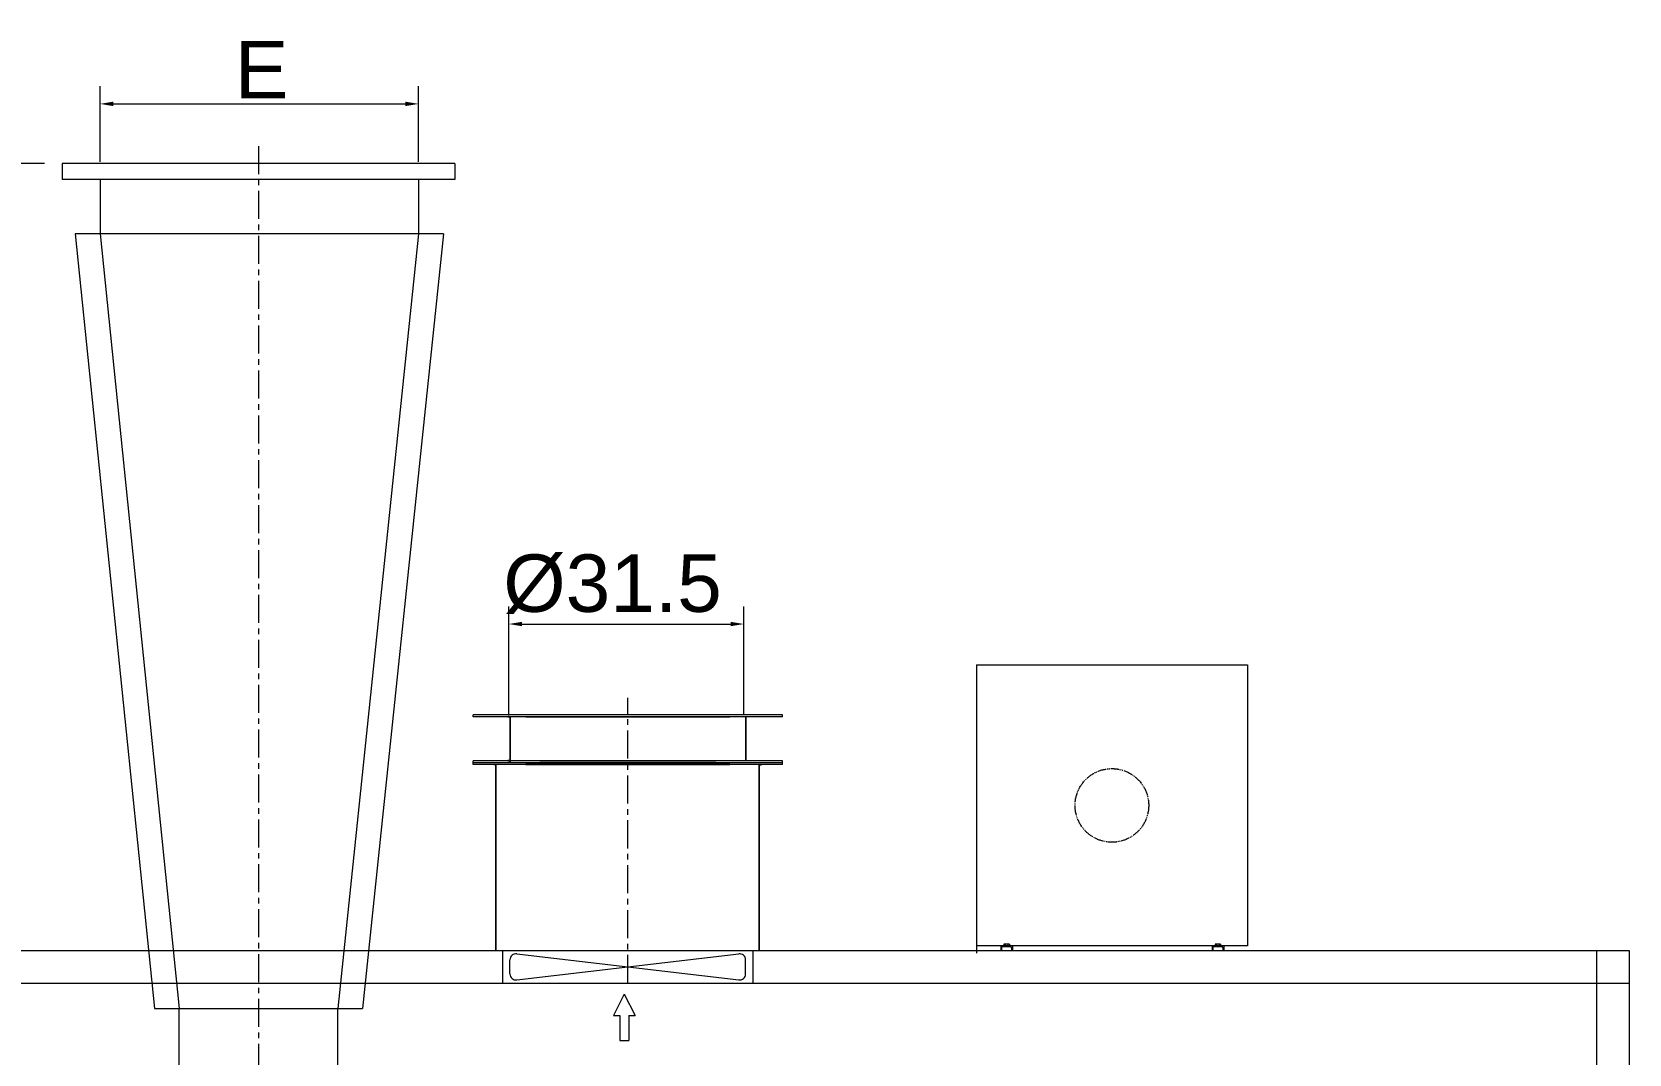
# Model space of a CAD drawing. Header units: inches. Extents: x 36 to 31738, y 79 to 24233.
# Drawn here: x 14402 to 19825, y 16946 to 20416 of the extents above; entities that cross this region are included whole.
import ezdxf

# ---------------------------------------------------------------- set-up
doc = ezdxf.new("R2010")
doc.units = ezdxf.units.IN
doc.header["$MEASUREMENT"] = 0
doc.linetypes.add('CENTER', pattern=[50.8, 31.75, -6.35, 6.35, -6.35])
doc.linetypes.add('EB_DASHDOTDOT', pattern=[45, 30, -3, 3, -3, 3, -3])
doc.layers.get('Defpoints').update_dxf_attribs({"lineweight": 5})
doc.layers.add('CAXA0', color=7, linetype='Continuous', lineweight=5)
doc.layers.add('CAXA1', color=5, linetype='CENTER', lineweight=5)
doc.styles.add('Roman', font='arial.ttf')
doc.styles.get("Standard").update_dxf_attribs({"font": 'arial.ttf'})
doc.dimstyles.new('ISO-25', dxfattribs={"dimscale": 30, "dimtxt": 1.5, "dimasz": 1.5, "dimexe": 2, "dimexo": 2, "dimtad": 1, "dimtih": 1, "dimtoh": 1, "dimdec": 1, "dimlfac": 0.03937, "dimdsep": 46, "dimtxsty": 'Standard', "dimcen": 2.5, "dimclrd": 7, "dimclre": 7, "dimclrt": 7, "dimadec": 0, "dimazin": 0, "dimtfac": 1, "dimtdec": 1, "dimtmove": 0, "dimatfit": 3, "dimfxl": 1, "dimlwd": 5, "dimlwe": 5, "dimarcsym": 0})

# ---------------------------------------------------------------- blocks, each defined once
blk = doc.blocks.new('*D140')
at = {"color": 7, "linetype": 'Continuous', "lineweight": 5, "transparency": 16777216}
for p, q in [((14633.1, 19974.8), (14633.1, 20231.7)), ((15714.8, 19974.8), (15714.8, 20231.7)), ((14678.1, 20171.7), (15669.8, 20171.7))]:
    blk.add_line(p, q, dxfattribs=at)
at = {"color": 7, "transparency": 16777216}
for points in [[(14678.1, 20179.2), (14678.1, 20164.2), (14633.1, 20171.7)], [(15669.8, 20179.2), (15669.8, 20164.2), (15714.8, 20171.7)]]:
    blk.add_solid(points, dxfattribs=at)
at = {"layer": 'Defpoints', "color": 0, "transparency": 16777216}
for p in [(15714.8, 20171.7), (14633.1, 19914.8), (15714.8, 19914.8)]:
    blk.add_point(p, dxfattribs=at)
at = {"color": 7, "lineweight": 5, "transparency": 16777216, "insert": (15181.6, 20288), "char_height": 195, "attachment_point": 5, "style": 'Roman'}
blk.add_mtext('E', dxfattribs=at)
blk = doc.blocks.new('*D141')
at = {"color": 7, "linetype": 'Continuous', "lineweight": 5, "transparency": 16777216}
for p, q in [((14444.6, 19969.8), (13898.3, 19969.8)), ((13958.3, 19924.8), (13958.3, 18532.3)), ((13958.3, 16906.9), (13958.3, 18299.8)), ((14755.4, 16861.9), (13898.3, 16861.9))]:
    blk.add_line(p, q, dxfattribs=at)
at = {"color": 7, "transparency": 16777216}
for points in [[(13950.8, 19924.8), (13965.8, 19924.8), (13958.3, 19969.8)], [(13950.8, 16906.9), (13965.8, 16906.9), (13958.3, 16861.9)]]:
    blk.add_solid(points, dxfattribs=at)
at = {"layer": 'Defpoints', "color": 0, "transparency": 16777216}
for p in [(14504.6, 19969.8), (13958.3, 16861.9), (14815.4, 16861.9)]:
    blk.add_point(p, dxfattribs=at)
at = {"color": 7, "lineweight": 5, "transparency": 16777216, "insert": (13958.3, 18416), "char_height": 195, "attachment_point": 5, "style": 'Roman'}
blk.add_mtext('F', dxfattribs=at)
blk = doc.blocks.new('*D142')
at = {"color": 7, "linetype": 'Continuous', "lineweight": 5, "transparency": 16777216}
for p, q in [((16021.4, 18095.4), (16021.4, 18465.9)), ((16819.4, 18096.4), (16819.4, 18465.9)), ((16066.4, 18405.9), (16774.4, 18405.9))]:
    blk.add_line(p, q, dxfattribs=at)
at = {"color": 7, "transparency": 16777216}
for points in [[(16066.4, 18413.4), (16066.4, 18398.4), (16021.4, 18405.9)], [(16774.4, 18413.4), (16774.4, 18398.4), (16819.4, 18405.9)]]:
    blk.add_solid(points, dxfattribs=at)
at = {"layer": 'Defpoints', "color": 0, "transparency": 16777216}
for p in [(16819.4, 18405.9), (16021.4, 18035.4), (16819.4, 18036.4)]:
    blk.add_point(p, dxfattribs=at)
at = {"color": 7, "lineweight": 5, "transparency": 16777216, "insert": (16373.3, 18541), "char_height": 195, "attachment_point": 5, "style": 'Roman'}
blk.add_mtext('%%C31.5', dxfattribs=at)

msp = doc.modelspace()

# ---------------------------------------------------------------- linework, layer by layer
at = {"color": 7, "lineweight": 5}
for p, q in [((15837.4, 19969.81), (14504.59, 19969.81)), ((14504.59, 19969.81), (14504.59, 19914.82)), ((15837.4, 19969.81), (15837.4, 19914.82)), ((15837.4, 19914.82), (14504.59, 19914.82)), ((14633.09, 19914.82), (14633.09, 19730.74)), ((15714.76, 19914.82), (15714.76, 19730.74)), ((15798.89, 19730.74), (14548.98, 19730.74)), ((14548.98, 19730.74), (14817.93, 17100.97)), ((14633.09, 19730.74), (14902.04, 17100.97)), ((15714.76, 19730.74), (15439.95, 17100.97)), ((15798.89, 19730.74), (15524.08, 17100.97)), ((16949.99, 18097.08), (15899.99, 18097.08)), ((15899.99, 18091.08), (15899.99, 18097.08)), ((16949.99, 18091.08), (15899.99, 18091.08)), ((16025.99, 18091.08), (16017.99, 18091.08)), ((16017.99, 18090.08), (16017.99, 18091.08)), ((16024.99, 18090.08), (16017.99, 18090.08)), ((16024.99, 18090.08), (16024.99, 17942.08)), ((16025.99, 18091.08), (16025.99, 17941.08)), ((16078.49, 18091.08), (16771.49, 18091.08)), ((16124.99, 18091.08), (16724.99, 18091.08)), ((16824.99, 18091.08), (16824.99, 17941.08)), ((16825.99, 18090.08), (16825.99, 17942.08)), ((16949.99, 18091.08), (16949.99, 18097.08)), ((16024.99, 17986.08), (16024.99, 17936.08)), ((16025.99, 17986.08), (16025.99, 17935.08)), ((16949.99, 17941.08), (15899.99, 17941.08)), ((15899.99, 17935.08), (15899.99, 17941.08)), ((16949.99, 17935.08), (15899.99, 17935.08)), ((15899.99, 17929.08), (15899.99, 17935.08)), ((16949.99, 17929.08), (15899.99, 17929.08)), ((15978.49, 17929.08), (15970.49, 17929.08)), ((15970.49, 17928.08), (15970.49, 17929.08)), ((15978.49, 17929.08), (15970.49, 17929.08)), ((15970.49, 17928.08), (15970.49, 17929.08)), ((15977.49, 17928.08), (15970.49, 17928.08)), ((15977.49, 17928.08), (15970.49, 17928.08)), ((15977.49, 17297.08), (15977.49, 17929.08)), ((15978.49, 17297.08), (15978.49, 17929.08)), ((16949.99, 17935.08), (15999.99, 17935.08)), ((16024.99, 17942.08), (16017.99, 17942.08)), ((16017.99, 17942.08), (16017.99, 17941.08)), ((16025.99, 17941.08), (16017.99, 17941.08)), ((16024.99, 17936.08), (16017.99, 17936.08)), ((16017.99, 17936.08), (16017.99, 17935.08)), ((16025.99, 17935.08), (16017.99, 17935.08)), ((16078.49, 17935.08), (16771.49, 17935.08)), ((16078.49, 17929.08), (16771.49, 17929.08)), ((16125.99, 17941.08), (16723.99, 17941.08)), ((16125.99, 17935.08), (16723.99, 17935.08)), ((16871.49, 17929.08), (16879.49, 17929.08)), ((16871.49, 17929.08), (16879.49, 17929.08)), ((16871.49, 17297.08), (16871.49, 17929.08)), ((16872.49, 17297.08), (16872.49, 17929.08)), ((16872.49, 17928.08), (16879.49, 17928.08)), ((16872.49, 17928.08), (16879.49, 17928.08)), ((16879.49, 17928.08), (16879.49, 17929.08)), ((16879.49, 17928.08), (16879.49, 17929.08)), ((16949.99, 17935.08), (16949.99, 17941.08)), ((16949.99, 17929.08), (16949.99, 17935.08)), ((14124.99, 17297.08), (19824.99, 17297.08)), ((15999.99, 17297.08), (15999.99, 17187.08)), ((16024.99, 17217.78), (16024.99, 17266.38)), ((16048.14, 17198.03), (16801.85, 17286.13)), ((16048.14, 17286.13), (16801.85, 17198.03)), ((16824.99, 17217.78), (16824.99, 17266.38)), ((16849.99, 17297.08), (16849.99, 17187.08)), ((19714.99, 17297.08), (19714.99, 14197.08)), ((19824.99, 17297.08), (19824.99, 14197.08)), ((14124.99, 17187.08), (19824.99, 17187.08)), ((16413.22, 17149.68), (16376.6, 17077.08)), ((16413.22, 17149.68), (16449.84, 17077.08)), ((14817.93, 17100.97), (15524.08, 17100.97)), ((14902.04, 16900.15), (14902.04, 17100.97)), ((15439.95, 16900.15), (15439.95, 17100.97)), ((16376.6, 17077.08), (16397.79, 17077.08)), ((16397.79, 17077.08), (16397.79, 16991.88)), ((16428.65, 17077.08), (16449.84, 17077.08)), ((16428.65, 17077.08), (16428.65, 16991.88)), ((16397.79, 16992.33), (16428.65, 16992.33))]:
    msp.add_line(p, q, dxfattribs=at)
for centre, start, end in [((16044.99, 17266.38), 80.95922, 180), ((16804.99, 17266.38), 0, 99.04078), ((16044.99, 17217.78), 180, 279.04078), ((16804.99, 17217.78), 260.95922, 0)]:
    msp.add_arc(centre, 20, start, end, dxfattribs=at)
at = {"layer": 'CAXA0', "color": 7, "linetype": 'Continuous', "lineweight": 5}
for p, q in [((17608.93, 18267.08), (18528.93, 18267.08)), ((17608.93, 18267.08), (17608.93, 17288.08)), ((18528.93, 18267.08), (18528.93, 17313.08)), ((18528.93, 17313.08), (17608.93, 17313.08)), ((17691.43, 17313.08), (17691.43, 17297.08)), ((17694.43, 17307.08), (17694.43, 17297.08)), ((17725.43, 17310.08), (17697.43, 17310.08)), ((17702.19, 17318.75), (17702.19, 17313.08)), ((17720.67, 17313.08), (17702.19, 17313.08)), ((17718.36, 17319.48), (17704.5, 17319.48)), ((17706.43, 17313.08), (17707.18, 17311.58)), ((17716.43, 17313.08), (17706.43, 17313.08)), ((17716.43, 17311.58), (17706.43, 17311.58)), ((17706.81, 17318.75), (17706.81, 17313.08)), ((17716.43, 17313.08), (17715.68, 17311.58)), ((17716.05, 17318.75), (17716.05, 17313.08)), ((17720.67, 17318.75), (17720.67, 17313.08)), ((17728.43, 17307.08), (17728.43, 17297.08)), ((17731.43, 17313.08), (17731.43, 17297.08)), ((18408.93, 17313.08), (18408.93, 17297.08)), ((18408.95, 17313.08), (18408.95, 17297.08)), ((18411.93, 17307.08), (18411.93, 17297.08)), ((18442.93, 17310.08), (18414.93, 17310.08)), ((18442.95, 17310.08), (18414.95, 17310.08)), ((18419.69, 17318.75), (18419.69, 17313.08)), ((18435.86, 17319.48), (18422, 17319.48)), ((18424.31, 17318.75), (18424.31, 17313.08)), ((18433.55, 17318.75), (18433.55, 17313.08)), ((18438.17, 17318.75), (18438.17, 17313.08)), ((18445.93, 17307.08), (18445.93, 17297.08)), ((18448.93, 17313.08), (18448.93, 17297.08)), ((17688.93, 17297.08), (18383.95, 17297.08))]:
    msp.add_line(p, q, dxfattribs=at)
at = {"layer": 'CAXA0', "color": 7, "linetype": 'EB_DASHDOTDOT', "lineweight": 5}
msp.add_circle((18068.93, 17790.08), 125, dxfattribs=at)
at = {"layer": 'CAXA0', "color": 7, "linetype": 'Continuous', "lineweight": 5}
for centre, radius, start, end in [((17697.43, 17307.08), 3, 90, 180), ((17704.5, 17315.46), 4.02, 54.96996, 125.03004), ((17711.43, 17304.48), 15, 72.06607, 107.93393), ((17718.36, 17315.46), 4.02, 54.96996, 125.03004), ((17725.43, 17307.08), 3, 0, 90), ((18414.93, 17307.08), 3, 90, 180), ((18422, 17315.46), 4.02, 54.96996, 125.03004), ((18428.93, 17304.48), 15, 72.06607, 107.93393), ((18435.86, 17315.46), 4.02, 54.96996, 125.03004), ((18442.93, 17307.08), 3, 0, 90)]:
    msp.add_arc(centre, radius, start, end, dxfattribs=at)
at = {"layer": 'CAXA1', "linetype": 'CENTER', "lineweight": 5, "ltscale": 3}
for p, q in [((15170.99, 20028.72), (15170.99, 16660.73)), ((16424.99, 17187.08), (16424.99, 18155.52))]:
    msp.add_line(p, q, dxfattribs=at)

# ---------------------------------------------------------------- dimensions: what is measured, and where the dimension line sits
at = {"color": 7, "lineweight": 5}
for base, p1, p2, text, picture, middle in [((15714.76, 20171.7), (14633.09, 19914.82), (15714.76, 19914.82), 'E', '*D140', (15181.6, 20171.7)), ((16819.35, 18405.87), (16021.35, 18035.43), (16819.35, 18036.43), '%%C31.5', '*D142', (16373.29, 18417.27))]:
    dim = msp.add_linear_dim(base=base, p1=p1, p2=p2, text=text, dimstyle='ISO-25', override={"dimtxt": 6.5, "dimpost": '\\X', "dimtxsty": 'Roman', "dimtmove": 1}, dxfattribs=at)
    dim.commit()
    dim.dimension.update_dxf_attribs({"geometry": picture, "text_midpoint": middle, "dimtype": 160})
dim = msp.add_linear_dim(base=(13958.34, 16861.9), p1=(14504.59, 19969.81), p2=(14815.38, 16861.9), angle=90, text='F', dimstyle='ISO-25', override={"dimtxt": 6.5, "dimpost": '\\X', "dimtxsty": 'Roman', "dimtmove": 1}, dxfattribs=at)
dim.commit()
dim.dimension.update_dxf_attribs({"geometry": '*D141', "text_midpoint": (13958.34, 18416.01), "dimtype": 160})

doc.saveas('drawing.dxf')
